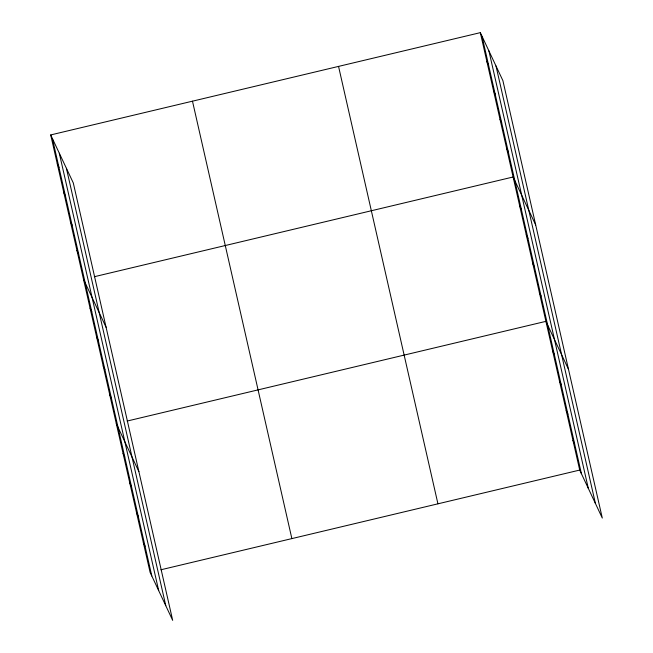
<?xml version="1.0" encoding="UTF-8"?>
<svg xmlns="http://www.w3.org/2000/svg" width="653" height="653" viewBox="0 0 653 653"><rect width="100%" height="100%" fill="white"/><g stroke="black" fill="none" stroke-linecap="round" stroke-linejoin="round"><path stroke-width="0.98" d="M50.705 134.934L73.291 182.93L172.678 620.35L150.1 572.355L50.705 134.934L480.322 32.65L502.9 80.645L602.295 518.066L579.709 470.07L480.322 32.65M94.334 276.709L513.119 176.996L535.705 224.991M127.131 421.054L545.916 321.349L568.502 369.337M160.924 569.775L579.709 470.07M486.877 61.521L488.583 65.145M493.439 90.392L495.145 94.016M500.002 119.262L501.708 122.886M506.557 148.133L508.263 151.757M519.674 205.866L521.388 209.499M526.236 234.737L527.942 238.369M532.799 263.608L534.505 267.232M539.354 292.479L541.059 296.103M552.675 351.094L554.381 354.718M559.433 380.838L561.139 384.462M566.192 410.582L567.898 414.206M572.95 440.326L574.656 443.95M57.268 163.805L58.974 167.429M63.831 192.676L65.537 196.3M70.385 221.547L72.091 225.171M76.948 250.417L78.654 254.041M83.502 279.288L106.088 327.275M90.065 308.159L91.771 311.783M96.628 337.021L98.334 340.654M103.182 365.892L104.888 369.525M109.745 394.763L111.451 398.395M116.307 423.634L138.885 471.629M123.066 453.378L124.772 457.002M129.825 483.122L131.531 486.754M136.583 512.866L138.289 516.499M143.342 542.61L145.048 546.243M496.011 66.002L595.405 503.422M488.917 50.918L588.304 488.338M482.028 36.274L581.415 473.703M338.548 66.402L437.934 503.822M192.48 101.182L291.867 538.603M66.402 168.286L165.789 605.706M59.301 153.202L158.695 590.622M52.411 138.567L151.806 575.987"/></g></svg>
